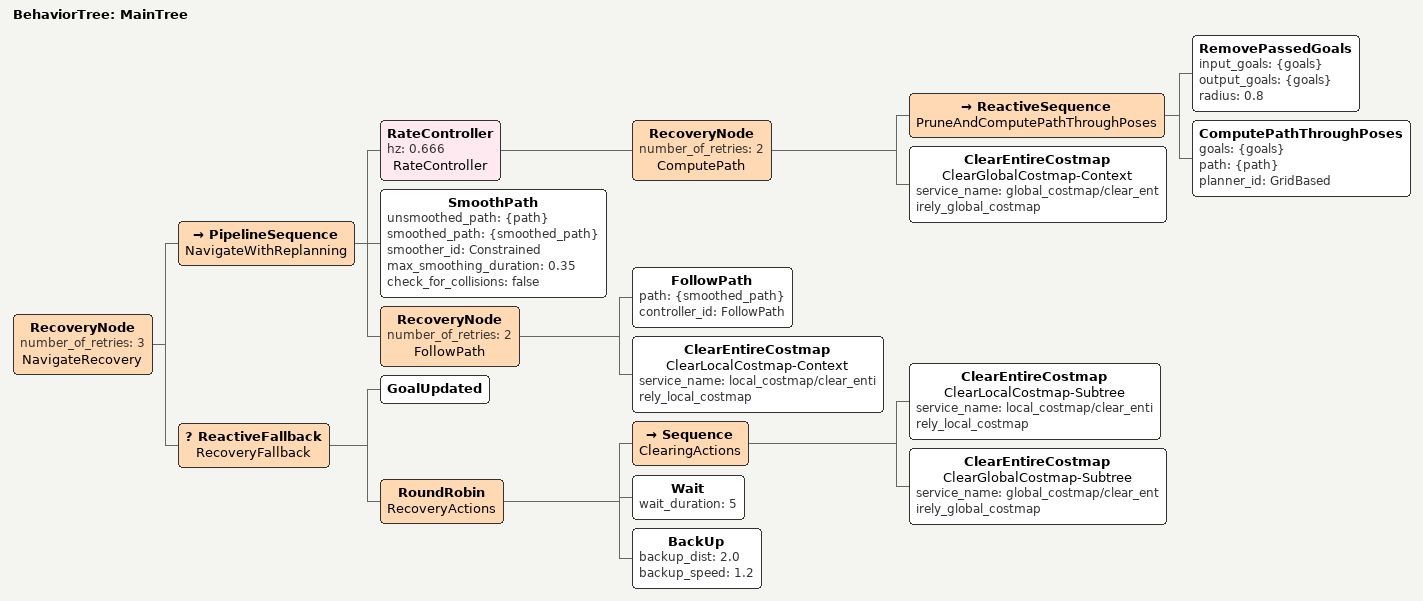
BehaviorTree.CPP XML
<root main_tree_to_execute="MainTree">
  <BehaviorTree ID="MainTree">
    <RecoveryNode number_of_retries="3" name="NavigateRecovery">
      <PipelineSequence name="NavigateWithReplanning">
        <RateController hz="0.666" name="RateController">
          <RecoveryNode number_of_retries="2" name="ComputePath">
            <ReactiveSequence name="PruneAndComputePathThroughPoses">
              <RemovePassedGoals input_goals="{goals}" output_goals="{goals}" radius="0.8"/>
              <ComputePathThroughPoses goals="{goals}" path="{path}" planner_id="GridBased"/>
            </ReactiveSequence>
            <ClearEntireCostmap
              name="ClearGlobalCostmap-Context"
              service_name="global_costmap/clear_entirely_global_costmap"/>
          </RecoveryNode>
        </RateController>
        <SmoothPath
          unsmoothed_path="{path}"
          smoothed_path="{smoothed_path}"
          smoother_id="Constrained"
          max_smoothing_duration="0.35"
          check_for_collisions="false"/>
        <RecoveryNode number_of_retries="2" name="FollowPath">
          <FollowPath path="{smoothed_path}" controller_id="FollowPath"/>
          <ClearEntireCostmap
            name="ClearLocalCostmap-Context"
            service_name="local_costmap/clear_entirely_local_costmap"/>
        </RecoveryNode>
      </PipelineSequence>
      <ReactiveFallback name="RecoveryFallback">
        <GoalUpdated/>
        <RoundRobin name="RecoveryActions">
          <Sequence name="ClearingActions">
            <ClearEntireCostmap
              name="ClearLocalCostmap-Subtree"
              service_name="local_costmap/clear_entirely_local_costmap"/>
            <ClearEntireCostmap
              name="ClearGlobalCostmap-Subtree"
              service_name="global_costmap/clear_entirely_global_costmap"/>
          </Sequence>
          <Wait wait_duration="5"/>
          <BackUp backup_dist="2.0" backup_speed="1.2"/>
        </RoundRobin>
      </ReactiveFallback>
    </RecoveryNode>
  </BehaviorTree>
</root>
